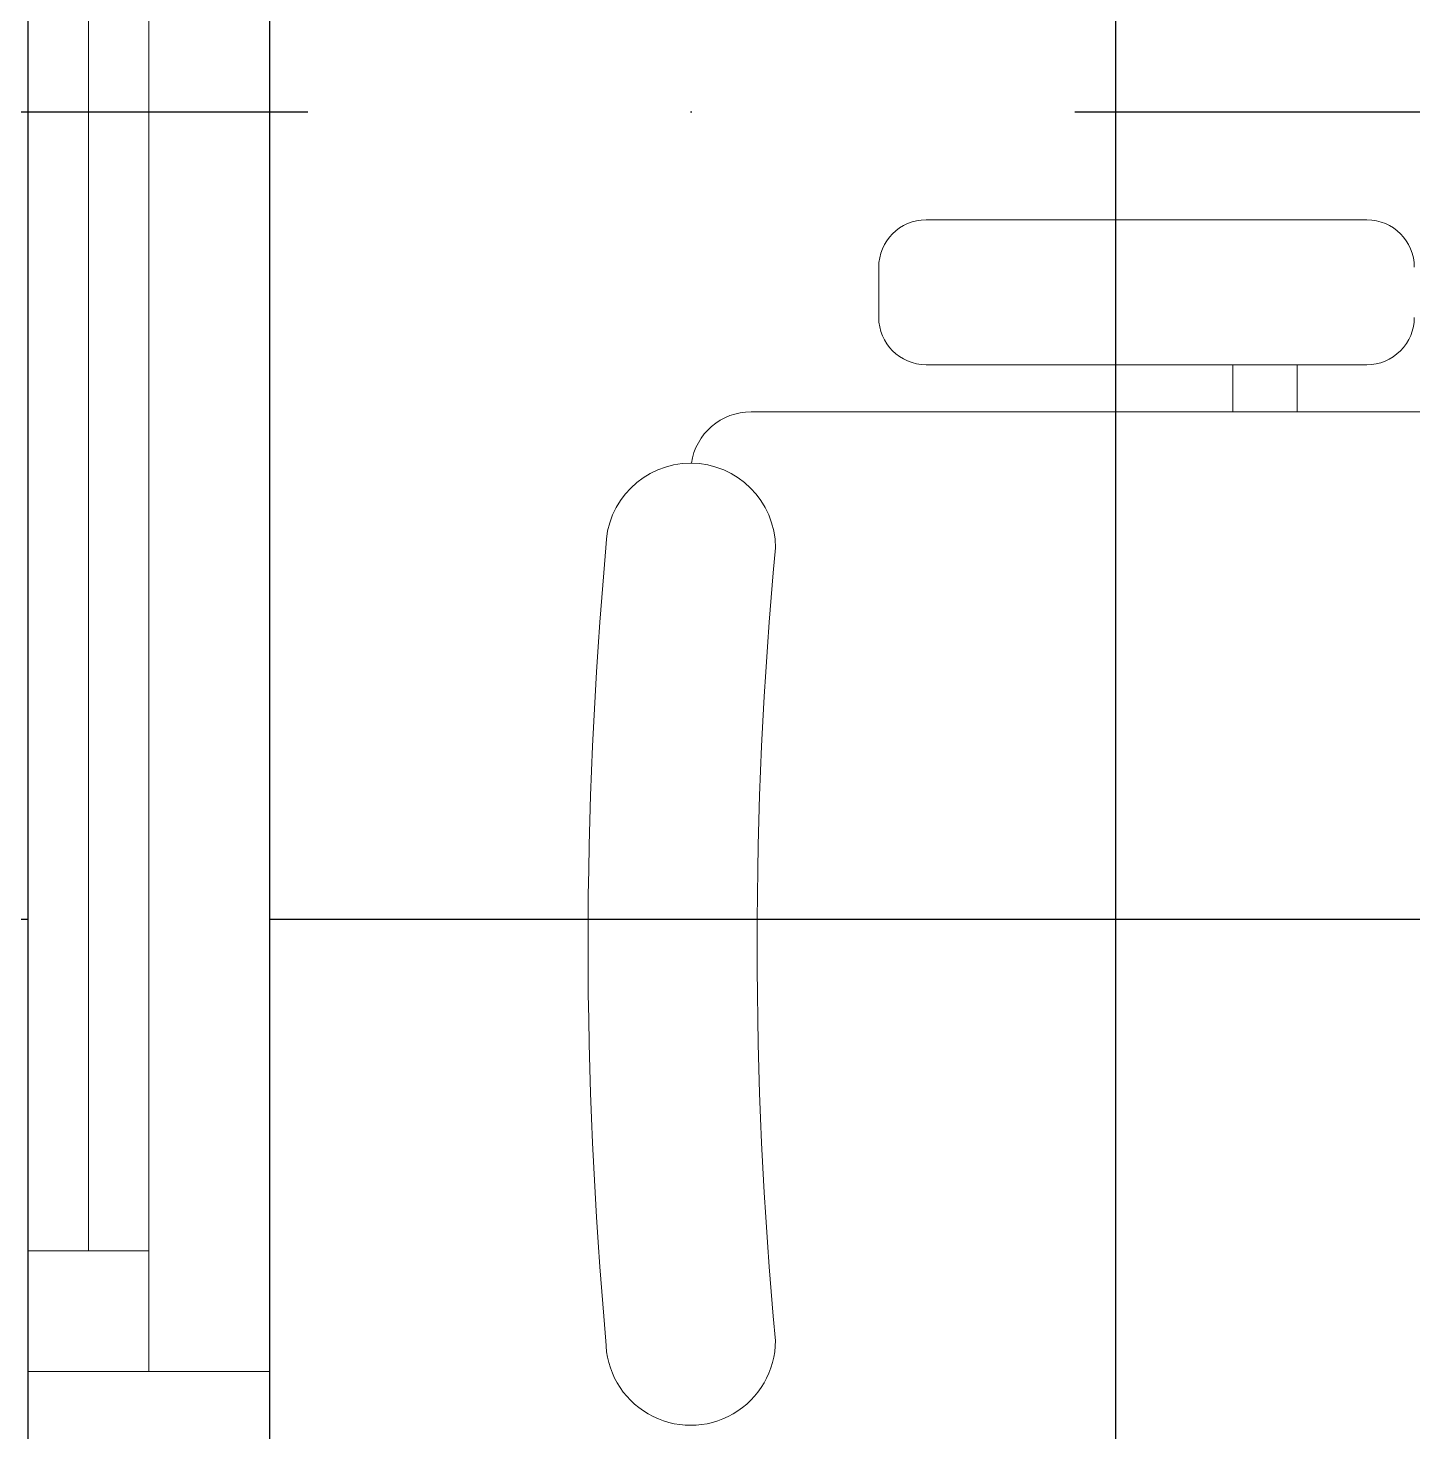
# Model space of a CAD drawing. Header units: inches. Extents: x -246178 to 57169, y -29325 to 19878.
# Drawn here: x 31350 to 31923, y -8612 to -8031 of the extents above; entities that cross this region are included whole.
import ezdxf

# ---------------------------------------------------------------- set-up
doc = ezdxf.new("R2010")
doc.units = ezdxf.units.IN
doc.header["$LTSCALE"] = 25
doc.header["$MEASUREMENT"] = 0
doc.linetypes.add('DASHDOT', pattern=[25.4, 12.7, -6.35, 0, -6.35])
doc.layers.get('0').update_dxf_attribs({"color": 8})
for name, color, linetype, lineweight in [('00-Ground Floor$0$Aluminum', 251, 'Continuous', 5), ('00-Ground Floor$0$LOADING', 253, 'Continuous', 5), ('00-Ground Floor$0$Walls', 251, 'Continuous', 5), ('E-LITE-CLNG-CNDT', 6, 'DASHDOT', 35), ('F-ALRM-CLNG-CNDT', 51, 'DASHDOT', 25)]:
    doc.layers.add(name, color=color, linetype=linetype, lineweight=lineweight)
doc.layers.add('00-Ground Floor$0$False Ceiling', color=251, linetype='Continuous')

# ---------------------------------------------------------------- blocks, each defined once
blk = doc.blocks.new('00-Ground Floor$0$GF21018-P')
at = {"color": 0}
for p, q in [((-0.2207, 0.47563), (-0.2207, 0.0675)), ((-0.30021, 0.32259), (-0.30021, 0.14)), ((-0.24021, 0.32259), (-0.24021, 0.14)), ((-0.24021, 0.29372), (-0.2207, 0.29372)), ((-0.24021, 0.26708), (-0.2207, 0.26708)), ((-0.2806, 0.12039), (-0.25983, 0.12039))]:
    blk.add_line(p, q, dxfattribs=at)
for centre, radius, start, end in [((-0.2806, 0.32259), 0.01962, 90, 180), ((-0.25983, 0.32259), 0.01962, 360, 90), ((-0.2806, 0.14), 0.01962, 180, 270), ((-0.25983, 0.14), 0.01962, 270, 360), ((-0.16429, 0.0425), 0.03511, 90, 270), ((0, 1.84674), 1.77674, 264.69456, 275.30527), ((0.16409, 0.0425), 0.03511, 270, 90), ((-0.1957, 0.0675), 0.025, 180, 261.47208), ((0, 1.83136), 1.83136, 264.85322, 275.14698)]:
    blk.add_arc(centre, radius, start, end, dxfattribs=at)
blk = doc.blocks.new('00-Ground Floor$0$A$C37be4daf')
at = {"layer": '00-Ground Floor$0$Aluminum'}
for p, q in [((1416.01, 598.24), (216.01, 598.24)), ((241.01, 498.24), (241.01, 598.24)), ((291.01, 548.24), (291.01, 598.24)), ((291.01, 573.24), (1341.01, 573.24)), ((1391.01, 548.24), (241.01, 548.24)), ((1416.01, 498.24), (216.01, 498.24))]:
    blk.add_line(p, q, dxfattribs=at)
blk = doc.blocks.new('00-Ground Floor$0$A$Ce9e1c4c3')
at = {"layer": '00-Ground Floor$0$False Ceiling', "color": 254}
for p, q in [((-68650.49, -13467.43, 0), (-68650.49, -2875.81, 0)), ((-68550.49, -7067.43, 0), (-68550.49, -10217.43, 0))]:
    blk.add_line(p, q, dxfattribs=at)
at = {"layer": '00-Ground Floor$0$False Ceiling', "color": 254, "linetype": 'Continuous'}
for p, q in [((-68200, -10217.43), (-68200, -7067.43)), ((-70450.49, -8400), (-68650.49, -8400)), ((-68550.49, -8400), (-64050.49, -8400))]:
    blk.add_line(p, q, dxfattribs=at)
blk = doc.blocks.new('00-Ground Floor')
at = {"layer": '00-Ground Floor$0$Walls'}
blk.add_line((31449.51, -8857.43, 0), (31449.51, -7067.43, 0), dxfattribs=at)
at = {"rotation": 90}
blk.add_blockref('00-Ground Floor$0$A$C37be4daf', (31947.74, -8828.44, 0), dxfattribs=at)
at = {"layer": '00-Ground Floor$0$False Ceiling', "color": 254}
blk.add_blockref('00-Ground Floor$0$A$Ce9e1c4c3', (100000, 0), dxfattribs=at)
at = {"layer": '00-Ground Floor$0$LOADING', "extrusion": (-7.77426e-06, 2.24021e-05, 1), "xscale": 1000, "yscale": 1000, "zscale": 1000, "rotation": 269.9985892449481}
blk.add_blockref('00-Ground Floor$0$GF21018-P', (31581.42, -8410.47, -0.44), dxfattribs=at)

msp = doc.modelspace()

# ---------------------------------------------------------------- linework, layer by layer
at = {"layer": 'F-ALRM-CLNG-CNDT'}
msp.add_lwpolyline([(30512.82, -8065.55), (33825.69, -8065.55, -0.414214), (33900.69, -8140.55), (33900.69, -8488.58)], format="xyb", dxfattribs=at)

# ---------------------------------------------------------------- block references
at = {"layer": 'E-LITE-CLNG-CNDT'}
msp.add_blockref('00-Ground Floor', (0, 0), dxfattribs=at)

doc.saveas('drawing.dxf')
